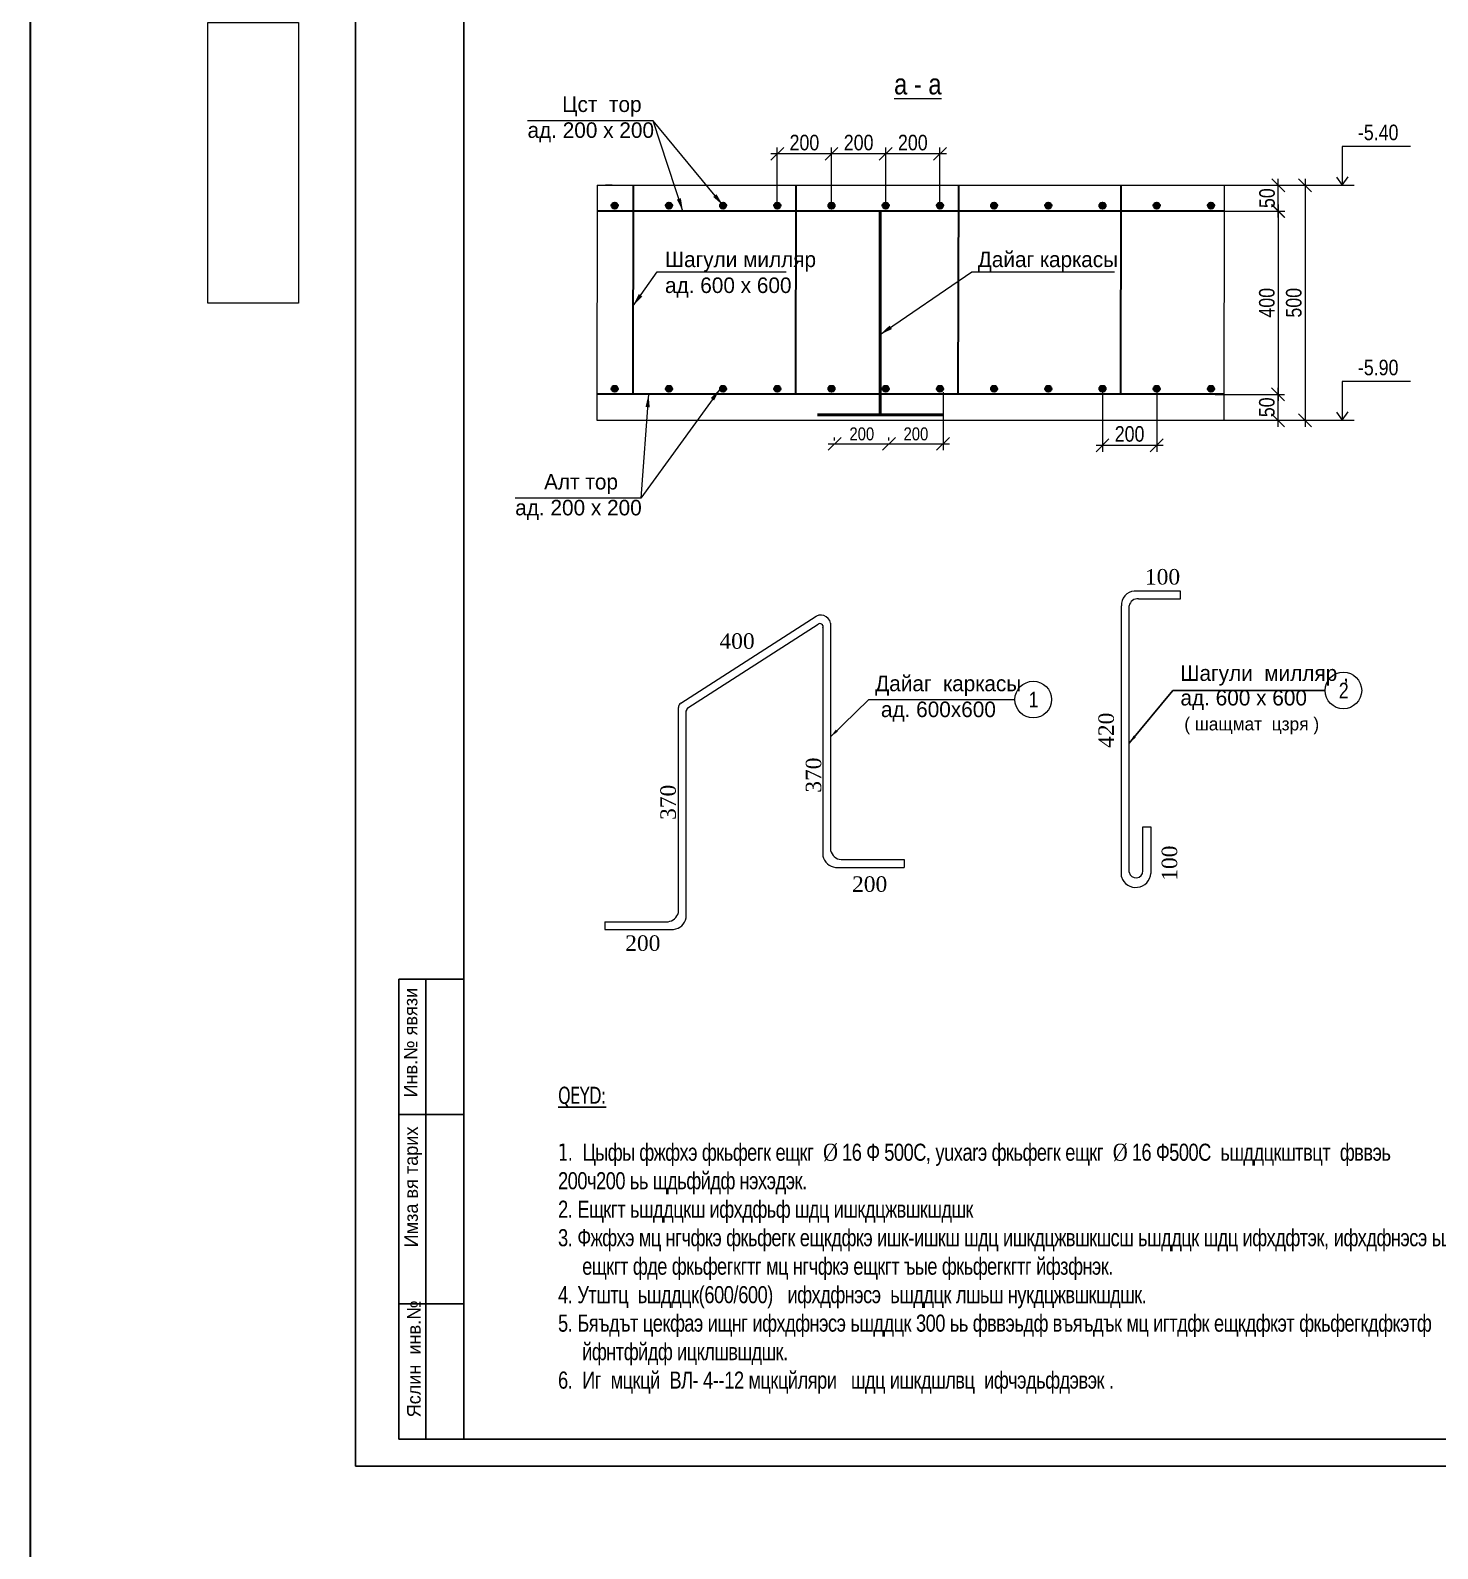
# Model space of a CAD drawing. Header units: millimetres. Extents: x -149347 to 251215, y -2929184 to -2541447.
# Drawn here: x -91598 to -64429, y -2701190 to -2671868 of the extents above; entities that cross this region are included whole.
import ezdxf

# ---------------------------------------------------------------- set-up
doc = ezdxf.new("R2010")
doc.units = ezdxf.units.MM
for name, color, linetype, lineweight in [('Armatur.   0.30', 7, 'Continuous', 30), ('razmer   0.09', 140, 'Continuous', 9), ('Text blocks_Pen_No__1', 7, 'Continuous', 50), ('xamit 0.18', 7, 'Continuous', 15), ('ğàçìåğ', 141, 'Continuous', 9), ('ИЧ  РАЗМЕР  0.09', 143, 'Continuous', 9), ('размер  0.09', 141, 'Continuous', 9)]:
    doc.layers.add(name, color=color, linetype=linetype, lineweight=lineweight)
for name, color, linetype in [('divarlar', 7, 'Continuous'), ('Platek FASAD STRIX', 7, 'Continuous'), ('Text', 7, 'Continuous'), ('ШТРИХ', 7, 'Continuous')]:
    doc.layers.add(name, color=color, linetype=linetype)
doc.styles.add('375', font='times.ttf', dxfattribs={"width": 0.8, "height": 375})
doc.styles.add('A3_Times_AzLat', font='A3TI(LA).TTF')
doc.styles.add('CP_ATTR', font='A3TI(LA).TTF')
doc.styles.get("Standard").update_dxf_attribs({"font": 'times.ttf'})
doc.styles.add('style1', font='A3TI(LA).TTF', dxfattribs={"height": 400})
doc.styles.add('style6', font='ARIALN.TTF', dxfattribs={"height": 300})
doc.dimstyles.new('1       2.5', dxfattribs={"dimscale": 24, "dimtxt": 2.5, "dimasz": 7, "dimexe": 1, "dimexo": 1, "dimtad": 1, "dimdec": 0, "dimlfac": 0.4, "dimtxsty": 'style6', "dimblk": 'OBLIQUE', "dimcen": 1, "dimdle": 1, "dimadec": 0, "dimazin": 0, "dimtfac": 1, "dimtdec": 0, "dimtmove": 2, "dimatfit": 3, "dimfxl": 1, "dimarcsym": 0})
doc.dimstyles.new('DIM_100', dxfattribs={"dimscale": 100, "dimtxt": 250, "dimasz": 2.5, "dimexe": 1.25, "dimexo": 0.625, "dimtad": 1, "dimdec": 0, "dimtxsty": 'style1', "dimblk": 'OBLIQUE', "dimcen": 2.5, "dimdle": 1.25, "dimclrd": 251, "dimclre": 251, "dimaunit": 1, "dimadec": 3, "dimazin": 0, "dimtfac": 1, "dimtdec": 0, "dimtmove": 1, "dimatfit": 3, "dimfxl": 1.25, "dimlwd": 5, "dimlwe": 5, "dimarcsym": 0})

# ---------------------------------------------------------------- blocks, each defined once
blk = doc.blocks.new('mekteb')
at = {"color": 0, "lineweight": 25}
for p, q in [((99643, -1849866), (99643, -1821466)), ((139843, -1849866), (99643, -1849866))]:
    blk.add_line(p, q, dxfattribs=at)
at = {"color": 0, "lineweight": 25, "ltscale": 15}
for q in [(101643, -1821966), (139343, -1849366)]:
    blk.add_line((101643, -1849366), q, dxfattribs=at)
at = {"lineweight": 25, "ltscale": 0.25}
for p, q in [((100443, -1849366), (100443, -1840866)), ((100943, -1849367), (100943, -1840866))]:
    blk.add_line(p, q, dxfattribs=at)
at = {"lineweight": 25}
for p, q in [((101643, -1840866), (100443, -1840866)), ((101645, -1843366), (100445, -1843366)), ((101645, -1846866), (100445, -1846866)), ((101643, -1849366), (100443, -1849366))]:
    blk.add_line(p, q, dxfattribs=at)
at = {"lineweight": 25, "char_height": 250.01, "width": 5960.07, "attachment_point": 1, "rotation": 90, "style": 'CP_ATTR'}
for s, insert in [('\\pt3143;Инв.№ явязи', (100535, -1843053)), ('\\pt3143;Имза вя тарих', (100544, -1845823)), ('\\pt3143;Яслин  инв.№', (100595, -1848965))]:
    blk.add_mtext(s, dxfattribs=dict(at, insert=insert))
blk = doc.blocks.new('_Oblique')
at = {"color": 0, "linetype": 'ByBlock', "lineweight": -2}
blk.add_line((-0.5, -0.5), (0.5, 0.5), dxfattribs=at)
blk = doc.blocks.new('*D1226')
at = {"color": 251, "lineweight": 5, "ltscale": 50, "transparency": 16777216}
for p, q in [((-77177, -2675250), (-77177, -2674128)), ((-76131, -2675250), (-76131, -2674128))]:
    blk.add_line(p, q, dxfattribs=at)
at = {"color": 251, "linetype": 'ByBlock', "lineweight": 5, "ltscale": 50, "transparency": 16777216}
blk.add_line((-76006, -2674253), (-77302, -2674253), dxfattribs=at)
at = {"layer": 'Defpoints', "color": 0, "lineweight": 15, "ltscale": 50, "transparency": 16777216}
for p in [(-77177, -2674253), (-77177, -2675312), (-76131, -2675312)]:
    blk.add_point(p, dxfattribs=at)
at = {"color": 251, "lineweight": 5, "ltscale": 50, "transparency": 16777216, "xscale": 250, "yscale": 250, "zscale": 250, "rotation": 180}
blk.add_blockref('_Oblique', (-77177, -2674253), dxfattribs=at)
at = {"color": 251, "lineweight": 5, "ltscale": 50, "transparency": 16777216, "xscale": 250, "yscale": 250, "zscale": 250}
blk.add_blockref('_Oblique', (-76131, -2674253), dxfattribs=at)
at = {"color": 0, "lineweight": 15, "ltscale": 50, "transparency": 16777216, "insert": (-76654, -2674037), "char_height": 300, "attachment_point": 5, "style": 'style6'}
blk.add_mtext('{\\fArial Narrow|b0|i0|c238|p34;200}', dxfattribs=at)
blk = doc.blocks.new('*D1218')
at = {"color": 251, "lineweight": 5, "ltscale": 50, "transparency": 16777216}
for p, q in [((-76131, -2675250), (-76131, -2674128)), ((-75084, -2675250), (-75084, -2674128))]:
    blk.add_line(p, q, dxfattribs=at)
at = {"color": 251, "linetype": 'ByBlock', "lineweight": 5, "ltscale": 50, "transparency": 16777216}
blk.add_line((-74959, -2674253), (-76256, -2674253), dxfattribs=at)
at = {"layer": 'Defpoints', "color": 0, "lineweight": 15, "ltscale": 50, "transparency": 16777216}
for p in [(-76131, -2674253), (-76131, -2675312), (-75084, -2675312)]:
    blk.add_point(p, dxfattribs=at)
at = {"color": 251, "lineweight": 5, "ltscale": 50, "transparency": 16777216, "xscale": 250, "yscale": 250, "zscale": 250, "rotation": 180}
blk.add_blockref('_Oblique', (-76131, -2674253), dxfattribs=at)
at = {"color": 251, "lineweight": 5, "ltscale": 50, "transparency": 16777216, "xscale": 250, "yscale": 250, "zscale": 250}
blk.add_blockref('_Oblique', (-75084, -2674253), dxfattribs=at)
at = {"color": 0, "lineweight": 15, "ltscale": 50, "transparency": 16777216, "insert": (-75607, -2674037), "char_height": 300, "attachment_point": 5, "style": 'style6'}
blk.add_mtext('{\\fArial Narrow|b0|i0|c238|p34;200}', dxfattribs=at)
blk = doc.blocks.new('*D1219')
at = {"color": 251, "lineweight": 5, "ltscale": 50, "transparency": 16777216}
for p, q in [((-75084, -2675250), (-75084, -2674128)), ((-74038, -2675260), (-74038, -2674128))]:
    blk.add_line(p, q, dxfattribs=at)
at = {"color": 251, "linetype": 'ByBlock', "lineweight": 5, "ltscale": 50, "transparency": 16777216}
blk.add_line((-73913, -2674253), (-75209, -2674253), dxfattribs=at)
at = {"layer": 'Defpoints', "color": 0, "lineweight": 15, "ltscale": 50, "transparency": 16777216}
for p in [(-75084, -2674253), (-75084, -2675312), (-74038, -2675322)]:
    blk.add_point(p, dxfattribs=at)
at = {"color": 251, "lineweight": 5, "ltscale": 50, "transparency": 16777216, "xscale": 250, "yscale": 250, "zscale": 250, "rotation": 180}
blk.add_blockref('_Oblique', (-75084, -2674253), dxfattribs=at)
at = {"color": 251, "lineweight": 5, "ltscale": 50, "transparency": 16777216, "xscale": 250, "yscale": 250, "zscale": 250}
blk.add_blockref('_Oblique', (-74038, -2674253), dxfattribs=at)
at = {"color": 0, "lineweight": 15, "ltscale": 50, "transparency": 16777216, "insert": (-74561, -2674037), "char_height": 300, "attachment_point": 5, "style": 'style6'}
blk.add_mtext('{\\fArial Narrow|b0|i0|c238|p34;200}', dxfattribs=at)
blk = doc.blocks.new('*D1220')
at = {"color": 251, "lineweight": 5, "ltscale": 50, "transparency": 16777216}
for p, q in [((-68364, -2674859), (-66864, -2674859)), ((-68369, -2679398), (-66864, -2679398))]:
    blk.add_line(p, q, dxfattribs=at)
at = {"color": 251, "linetype": 'ByBlock', "lineweight": 5, "ltscale": 50, "transparency": 16777216}
blk.add_line((-66989, -2674734), (-66989, -2679523), dxfattribs=at)
at = {"layer": 'Defpoints', "color": 0, "lineweight": 15, "ltscale": 50, "transparency": 16777216}
for p in [(-68426, -2674859), (-68431, -2679398), (-66989, -2679398)]:
    blk.add_point(p, dxfattribs=at)
at = {"color": 251, "lineweight": 5, "ltscale": 50, "transparency": 16777216, "xscale": 250, "yscale": 250, "zscale": 250}
for p, rotation in [((-66989, -2674859), 90), ((-66989, -2679398), 270)]:
    blk.add_blockref('_Oblique', p, dxfattribs=dict(at, rotation=rotation))
at = {"color": 0, "lineweight": 15, "ltscale": 50, "transparency": 16777216, "insert": (-67205, -2677129), "char_height": 300, "attachment_point": 5, "rotation": 90, "style": 'style6'}
blk.add_mtext('500', dxfattribs=at)
blk = doc.blocks.new('*D1221')
at = {"color": 251, "lineweight": 5, "ltscale": 50, "transparency": 16777216}
for p, q in [((-68721, -2674859), (-67380, -2674859)), ((-68721, -2675359), (-67380, -2675359))]:
    blk.add_line(p, q, dxfattribs=at)
at = {"color": 251, "linetype": 'ByBlock', "lineweight": 5, "ltscale": 50, "transparency": 16777216}
blk.add_line((-67505, -2675484), (-67505, -2674734), dxfattribs=at)
at = {"layer": 'Defpoints', "color": 0, "lineweight": 15, "ltscale": 50, "transparency": 16777216}
for p in [(-68784, -2674859), (-67505, -2674859), (-68784, -2675359)]:
    blk.add_point(p, dxfattribs=at)
at = {"color": 251, "lineweight": 5, "ltscale": 50, "transparency": 16777216, "xscale": 250, "yscale": 250, "zscale": 250}
for p, rotation in [((-67505, -2674859), 90), ((-67505, -2675359), 270)]:
    blk.add_blockref('_Oblique', p, dxfattribs=dict(at, rotation=rotation))
at = {"color": 0, "lineweight": 15, "ltscale": 50, "transparency": 16777216, "insert": (-67721, -2675109), "char_height": 300, "attachment_point": 5, "rotation": 90, "style": 'style6'}
blk.add_mtext('{\\fArial Narrow|b0|i0|c238|p34;50}', dxfattribs=at)
blk = doc.blocks.new('*D1222')
at = {"color": 251, "linetype": 'ByBlock', "lineweight": 5, "ltscale": 50, "transparency": 16777216}
blk.add_line((-67509, -2679523), (-67509, -2678773), dxfattribs=at)
at = {"color": 251, "lineweight": 5, "ltscale": 50, "transparency": 16777216}
for p, q in [((-68726, -2678898), (-67384, -2678898)), ((-68726, -2679398), (-67384, -2679398))]:
    blk.add_line(p, q, dxfattribs=at)
at = {"layer": 'Defpoints', "color": 0, "lineweight": 15, "ltscale": 50, "transparency": 16777216}
for p in [(-68788, -2678898), (-67509, -2678898), (-68788, -2679398)]:
    blk.add_point(p, dxfattribs=at)
at = {"color": 251, "lineweight": 5, "ltscale": 50, "transparency": 16777216, "xscale": 250, "yscale": 250, "zscale": 250}
for p, rotation in [((-67509, -2678898), 90), ((-67509, -2679398), 270)]:
    blk.add_blockref('_Oblique', p, dxfattribs=dict(at, rotation=rotation))
at = {"color": 0, "lineweight": 15, "ltscale": 50, "transparency": 16777216, "insert": (-67725, -2679148), "char_height": 300, "attachment_point": 5, "rotation": 90, "style": 'style6'}
blk.add_mtext('{\\fArial Narrow|b0|i0|c238|p34;50}', dxfattribs=at)
blk = doc.blocks.new('*D1223')
at = {"color": 251, "linetype": 'ByBlock', "lineweight": 5, "ltscale": 50, "transparency": 16777216}
blk.add_line((-76195, -2679853), (-74898, -2679853), dxfattribs=at)
at = {"color": 251, "lineweight": 5, "ltscale": 50, "transparency": 16777216}
for p, q in [((-76070, -2679791), (-76070, -2679728)), ((-75023, -2679791), (-75023, -2679728))]:
    blk.add_line(p, q, dxfattribs=at)
at = {"layer": 'Defpoints', "color": 0, "lineweight": 15, "ltscale": 50, "transparency": 16777216}
for p in [(-76070, -2679853), (-75023, -2679853), (-75023, -2679853)]:
    blk.add_point(p, dxfattribs=at)
at = {"color": 251, "lineweight": 5, "ltscale": 50, "transparency": 16777216, "xscale": 250, "yscale": 250, "zscale": 250, "rotation": 180}
blk.add_blockref('_Oblique', (-76070, -2679853), dxfattribs=at)
at = {"color": 251, "lineweight": 5, "ltscale": 50, "transparency": 16777216, "xscale": 250, "yscale": 250, "zscale": 250}
blk.add_blockref('_Oblique', (-75023, -2679853), dxfattribs=at)
at = {"color": 0, "lineweight": 15, "ltscale": 50, "transparency": 16777216, "insert": (-75546, -2679663), "char_height": 300, "attachment_point": 5, "style": 'style6'}
blk.add_mtext('{\\H0.83333x;200}', dxfattribs=at)
blk = doc.blocks.new('*D1224')
at = {"color": 251, "lineweight": 5, "ltscale": 50, "transparency": 16777216}
for p, q in [((-73978, -2678853), (-73978, -2679978)), ((-75023, -2679791), (-75023, -2679728))]:
    blk.add_line(p, q, dxfattribs=at)
at = {"color": 251, "linetype": 'ByBlock', "lineweight": 5, "ltscale": 50, "transparency": 16777216}
blk.add_line((-75148, -2679853), (-73853, -2679853), dxfattribs=at)
at = {"layer": 'Defpoints', "color": 0, "lineweight": 15, "ltscale": 50, "transparency": 16777216}
for p in [(-73978, -2678790), (-75023, -2679853), (-73978, -2679853)]:
    blk.add_point(p, dxfattribs=at)
at = {"color": 251, "lineweight": 5, "ltscale": 50, "transparency": 16777216, "xscale": 250, "yscale": 250, "zscale": 250, "rotation": 180}
blk.add_blockref('_Oblique', (-75023, -2679853), dxfattribs=at)
at = {"color": 251, "lineweight": 5, "ltscale": 50, "transparency": 16777216, "xscale": 250, "yscale": 250, "zscale": 250}
blk.add_blockref('_Oblique', (-73978, -2679853), dxfattribs=at)
at = {"color": 0, "lineweight": 15, "ltscale": 50, "transparency": 16777216, "insert": (-74501, -2679663), "char_height": 300, "attachment_point": 5, "style": 'style6'}
blk.add_mtext('{\\H0.83333x;200}', dxfattribs=at)
blk = doc.blocks.new('*D1225')
at = {"color": 251, "lineweight": 5, "ltscale": 50, "transparency": 16777216}
for p, q in [((-70899, -2678853), (-70899, -2680005)), ((-69852, -2678853), (-69852, -2680005))]:
    blk.add_line(p, q, dxfattribs=at)
at = {"color": 251, "linetype": 'ByBlock', "lineweight": 5, "ltscale": 50, "transparency": 16777216}
blk.add_line((-71024, -2679880), (-69727, -2679880), dxfattribs=at)
at = {"layer": 'Defpoints', "color": 0, "lineweight": 15, "ltscale": 50, "transparency": 16777216}
for p in [(-70899, -2678790), (-69852, -2678790), (-69852, -2679880)]:
    blk.add_point(p, dxfattribs=at)
at = {"color": 251, "lineweight": 5, "ltscale": 50, "transparency": 16777216, "xscale": 250, "yscale": 250, "zscale": 250, "rotation": 180}
blk.add_blockref('_Oblique', (-70899, -2679880), dxfattribs=at)
at = {"color": 251, "lineweight": 5, "ltscale": 50, "transparency": 16777216, "xscale": 250, "yscale": 250, "zscale": 250}
blk.add_blockref('_Oblique', (-69852, -2679880), dxfattribs=at)
at = {"color": 0, "lineweight": 15, "ltscale": 50, "transparency": 16777216, "insert": (-70376, -2679664), "char_height": 300, "attachment_point": 5, "style": 'style6'}
blk.add_mtext('200', dxfattribs=at)
blk = doc.blocks.new('*D1217')
at = {"color": 251, "linetype": 'ByBlock', "lineweight": 5, "ltscale": 50, "transparency": 16777216}
blk.add_line((-67509, -2675234), (-67509, -2679023), dxfattribs=at)
at = {"color": 251, "lineweight": 5, "ltscale": 50, "transparency": 16777216}
for p, q in [((-67614, -2675359), (-67384, -2675359)), ((-67614, -2678898), (-67384, -2678898))]:
    blk.add_line(p, q, dxfattribs=at)
at = {"layer": 'Defpoints', "color": 0, "lineweight": 15, "ltscale": 50, "transparency": 16777216}
for p in [(-67677, -2675359), (-67677, -2678898), (-67509, -2678898)]:
    blk.add_point(p, dxfattribs=at)
at = {"color": 251, "lineweight": 5, "ltscale": 50, "transparency": 16777216, "xscale": 250, "yscale": 250, "zscale": 250}
for p, rotation in [((-67509, -2675359), 90), ((-67509, -2678898), 270)]:
    blk.add_blockref('_Oblique', p, dxfattribs=dict(at, rotation=rotation))
at = {"color": 0, "lineweight": 15, "ltscale": 50, "transparency": 16777216, "insert": (-67725, -2677129), "char_height": 300, "attachment_point": 5, "rotation": 90, "style": 'style6'}
blk.add_mtext('400', dxfattribs=at)

msp = doc.modelspace()

# ---------------------------------------------------------------- hatches: boundary and pattern name
at = {"lineweight": 13}
for points in [[(-80255.93442, -2675252.1188, 1), (-80375.93442, -2675252.1188, 1)], [(-79209.58224, -2675252.1188, 1), (-79329.58224, -2675252.1188, 1)], [(-78163.23007, -2675252.1188, 1), (-78283.23007, -2675252.1188, 1)], [(-77116.8779, -2675252.1188, 1), (-77236.8779, -2675252.1188, 1)], [(-76070.52572, -2675252.1188, 1), (-76190.52572, -2675252.1188, 1)], [(-75024.17355, -2675252.1188, 1), (-75144.17355, -2675252.1188, 1)], [(-73977.82137, -2675252.1188, 1), (-74097.82137, -2675252.1188, 1)], [(-72931.4692, -2675252.1188, 1), (-73051.4692, -2675252.1188, 1)], [(-71885.11703, -2675252.1188, 1), (-72005.11703, -2675252.1188, 1)], [(-70838.76485, -2675252.1188, 1), (-70958.76485, -2675252.1188, 1)], [(-69792.41268, -2675252.1188, 1), (-69912.41268, -2675252.1188, 1)], [(-68746.06051, -2675252.1188, 1), (-68866.06051, -2675252.1188, 1)], [(-80255.93442, -2678790.25347, 1), (-80375.93442, -2678790.25347, 1)], [(-79209.58224, -2678790.25347, 1), (-79329.58224, -2678790.25347, 1)], [(-78163.23007, -2678790.25347, 1), (-78283.23007, -2678790.25347, 1)], [(-77116.8779, -2678790.25347, 1), (-77236.8779, -2678790.25347, 1)], [(-76070.52572, -2678790.25347, 1), (-76190.52572, -2678790.25347, 1)], [(-75024.17355, -2678790.25347, 1), (-75144.17355, -2678790.25347, 1)], [(-73977.82137, -2678790.25347, 1), (-74097.82137, -2678790.25347, 1)], [(-72931.4692, -2678790.25347, 1), (-73051.4692, -2678790.25347, 1)], [(-71885.11703, -2678790.25347, 1), (-72005.11703, -2678790.25347, 1)], [(-70838.76485, -2678790.25347, 1), (-70958.76485, -2678790.25347, 1)], [(-69792.41268, -2678790.25347, 1), (-69912.41268, -2678790.25347, 1)], [(-68746.06051, -2678790.25347, 1), (-68866.06051, -2678790.25347, 1)]]:
    msp.add_hatch(color=4, dxfattribs=at).paths.add_polyline_path(points)

# ---------------------------------------------------------------- linework, layer by layer
at = {"color": 3, "lineweight": 30, "ltscale": 15}
msp.add_lwpolyline([(-91597.80098, -2541447.34864), (251214.7936, -2541447.34864), (251214.7936, -2929183.96085), (-91597.80098, -2929183.96085)], close=True, dxfattribs=at)
at = {"color": 1, "lineweight": 15, "ltscale": 15}
msp.add_lwpolyline([(-88168.85446, -2671718.657), (-86422.26468, -2671718.657), (-86422.26468, -2677136.66738), (-88168.85446, -2677136.66738)], close=True, dxfattribs=at)
at = {"color": 231, "lineweight": 15, "ltscale": 50}
for centre in [(-66248.70931, -2684616.98973), (-72236.40512, -2684792.15049)]:
    msp.add_circle(centre, 353.45541, dxfattribs=at)
at = {"layer": 'Armatur.   0.30', "linetype": 'ByBlock', "lineweight": 0}
for p, q in [((-80654.55186, -2674858.71977), (-80659.45404, -2679398.44014)), ((-68551.37592, -2674858.71977), (-68556.2781, -2679398.44014))]:
    msp.add_line(p, q, dxfattribs=at)
at = {"layer": 'Armatur.   0.30', "linetype": 'ByBlock', "lineweight": 30}
for p, q in [((-79959.57002, -2674858.71977), (-79967.16645, -2678896.85443)), ((-76820.5135, -2674858.71977), (-76828.10992, -2678896.85443)), ((-73681.45698, -2674858.71977), (-73689.0534, -2678896.85443)), ((-70542.40046, -2674858.71977), (-70549.99688, -2678896.85443))]:
    msp.add_line(p, q, dxfattribs=at)
at = {"layer": 'Armatur.   0.30', "linetype": 'ByBlock', "lineweight": 50}
for p, q in [((-75193.96048, -2675358.71977), (-75193.96048, -2679294.21125)), ((-76403.96048, -2679294.21125), (-73983.96048, -2679294.21125))]:
    msp.add_line(p, q, dxfattribs=at)
at = {"layer": 'Platek FASAD STRIX', "color": 0, "lineweight": 20}
for points in [[(-64950.88415, -2674109.75436), (-66273.62055, -2674109.75436), (-66273.62055, -2674855.52818)], [(-66380.34056, -2674702.14539), (-66273.62055, -2674855.52818), (-66156.51077, -2674695.5394)], [(-64950.88415, -2678649.47474), (-66273.62055, -2678649.47474), (-66273.62055, -2679395.24856)], [(-66380.34056, -2679241.86577), (-66273.62055, -2679395.24856), (-66156.51077, -2679235.25977)]]:
    msp.add_lwpolyline(points, dxfattribs=at)
at = {"layer": 'razmer   0.09'}
for p, q in [((-69395.41305, -2682699.14086), (-70286.23227, -2682699.14086)), ((-70202.25059, -2682849.14086), (-69395.41305, -2682849.14086)), ((-69395.41305, -2682849.14086), (-69395.41305, -2682699.14086)), ((-79041.45273, -2684860.0077), (-76427.71015, -2683181.10736)), ((-70532.89941, -2688218.17692), (-70532.89941, -2682981.81735)), ((-70382.89941, -2688128.44152), (-70382.89941, -2682981.81735)), ((-78904.26903, -2684950.16868), (-76390.75076, -2683335.64599)), ((-76297.40801, -2683364.2279), (-76297.40801, -2687814.14549)), ((-76147.40801, -2683314.14549), (-76147.40801, -2687704.14549)), ((-79087.40801, -2688906.28472), (-79087.40801, -2684944.14549)), ((-78937.40801, -2689006.28472), (-78937.40801, -2685004.14549)), ((-70117.54642, -2687252.27363), (-69967.54642, -2687252.27363)), ((-70117.54642, -2688100.37194), (-70117.54642, -2687252.27363)), ((-69967.54642, -2687252.27363), (-69967.54642, -2688148.53347)), ((-75947.40801, -2687884.14549), (-74727.40801, -2687884.14549)), ((-74727.40801, -2687884.14549), (-74727.40801, -2688034.14549)), ((-76052.86169, -2688033.84718), (-74727.40801, -2688034.14549)), ((-80506.41245, -2689081.91835), (-79286.41245, -2689081.91835)), ((-80506.41245, -2689081.91835), (-80506.41245, -2689231.91835)), ((-80506.41245, -2689231.91835), (-79186.41245, -2689231.91835))]:
    msp.add_line(p, q, dxfattribs=at)
for centre, radius, start, end in [((-70269.03365, -2682963.1093), 264.52813, 93.72778388, 184.05547816), ((-70226.23675, -2683005.80352), 158.48825, 81.295208531, 171.295208504), ((-76340.53512, -2683359.24327), 198.32269, 13.143808585, 129.352258803), ((-76357.59057, -2683389.1867), 62.97405, 347.236630054, 122.188829167), ((-78987.40801, -2684944.14549), 100, 122.714083925, 180), ((-78795.20908, -2685052.02507), 148.07293, 133.395572714, 166.01150831), ((-76021.15283, -2687752.60148), 283.02755, 192.559234768, 263.567388469), ((-75922.2764, -2687655.11036), 230.40983, 192.287487651, 263.738087355), ((-70256.80637, -2688129.91193), 289.85872, 197.728710896, 356.316581443), ((-70251.50202, -2688102.31487), 133.96968, 191.245838051, 0.830976835), ((-79311.54406, -2688852.88322), 230.40983, 276.261912632, 346.59884694), ((-79210.33577, -2688955.58128), 277.59755, 276.074751114, 349.475794778)]:
    msp.add_arc(centre, radius, start, end, dxfattribs=at)
at = {"layer": 'xamit 0.18', "linetype": 'ByBlock', "lineweight": 30}
for centre in [(-80315.93442, -2675252.1188), (-79269.58224, -2675252.1188), (-78223.23007, -2675252.1188), (-77176.8779, -2675252.1188), (-76130.52572, -2675252.1188), (-75084.17355, -2675252.1188), (-74037.82137, -2675252.1188), (-72991.4692, -2675252.1188), (-71945.11703, -2675252.1188), (-70898.76485, -2675252.1188), (-69852.41268, -2675252.1188), (-68806.06051, -2675252.1188), (-80315.93442, -2678790.25347), (-79269.58224, -2678790.25347), (-78223.23007, -2678790.25347), (-77176.8779, -2678790.25347), (-76130.52572, -2678790.25347), (-75084.17355, -2678790.25347), (-74037.82137, -2678790.25347), (-72991.4692, -2678790.25347), (-71945.11703, -2678790.25347), (-70898.76485, -2678790.25347), (-69852.41268, -2678790.25347), (-68806.06051, -2678790.25347)]:
    msp.add_circle(centre, 60, dxfattribs=at)
at = {"layer": 'ШТРИХ', "linetype": 'ByBlock', "lineweight": 0}
for p, q in [((-80654.55186, -2674858.71977), (-68551.37592, -2674858.71977)), ((-80368.5136, -2674858.71977), (-80493.5136, -2674858.71977)), ((-66988.91618, -2674858.71977), (-66040.54425, -2674858.71977)), ((-80659.45404, -2679398.44014), (-68556.2781, -2679398.44014)), ((-66988.91618, -2679398.44014), (-66040.54425, -2679398.44014))]:
    msp.add_line(p, q, dxfattribs=at)
at = {"layer": 'ШТРИХ', "color": 4, "linetype": 'ByBlock', "lineweight": 30}
for p, q in [((-68551.68127, -2675358.71977), (-80654.85721, -2675358.71977)), ((-68555.97178, -2678896.85443), (-80654.85721, -2678896.85443))]:
    msp.add_line(p, q, dxfattribs=at)

# ---------------------------------------------------------------- block references
at = {"lineweight": 15, "xscale": 1.044984502239007, "yscale": 1.044984502239007, "zscale": 1.044984502239007}
msp.add_blockref('mekteb', (-189445.16833, -766515.16798), dxfattribs=at)

# ---------------------------------------------------------------- texts
at = {"color": 251, "lineweight": 15, "ltscale": 80, "insert": (-74464.53829, -2672908.22388), "char_height": 400, "attachment_point": 5, "style": 'style6'}
msp.add_mtext('{\\fArial Narrow|b0|i0|c238|p34;\\L\\C256;a - a}', dxfattribs=at)
at = {"color": 231, "lineweight": 15, "ltscale": 50, "char_height": 300, "attachment_point": 1, "style": 'style6'}
for s, insert in [('{\\fArial Narrow|b0|i0|c238|p34;1}', (-72324.6103, -2684642.61251)), ('{\\fArial Narrow|b0|i0|c238|p34;2}', (-66336.91448, -2684467.45175))]:
    msp.add_mtext_dynamic_manual_height_columns(s, width=157.5516269, gutter_width=12.5, heights=[0], dxfattribs=dict(at, insert=insert))
at = {"layer": 'divarlar', "color": 1, "lineweight": 9, "char_height": 300, "attachment_point": 3, "style": 'style6'}
for s, insert in [('\\pxqc;{\\fArial Narrow|b0|i0|c238|p34;\\C0;-5.40}', (-64625.31158, -2673689.4665)), ('\\pxqc;{\\fArial Narrow|b0|i0|c238|p34;\\C0;-5.90}', (-64625.31158, -2678229.18688))]:
    msp.add_mtext_dynamic_manual_height_columns(s, width=1902.7166122, gutter_width=15, heights=[0], dxfattribs=dict(at, insert=insert))
at = {"layer": 'razmer   0.09'}
for s, p in [('420', (-70678.57305, -2685725.17198)), ('100', (-69456.68037, -2688291.66548))]:
    msp.add_text(s, height=300, rotation=90, dxfattribs=at).set_placement(p)
at = {"layer": 'razmer   0.09', "insert": (-70079.53843, -2682271.64045), "char_height": 300, "attachment_point": 1}
msp.add_mtext('100', dxfattribs=at)
at = {"layer": 'razmer   0.09', "char_height": 300, "attachment_point": 1}
for s, insert in [('{\\C256;400}', (-78294.17958, -2683512.38955)), ('{\\C256;200}', (-75734.05114, -2688205.97728)), ('{\\C256;200}', (-80114.05114, -2689345.97728))]:
    msp.add_mtext_dynamic_manual_height_columns(s, width=1380, gutter_width=3000, heights=[0], dxfattribs=dict(at, insert=insert))
at = {"layer": 'razmer   0.09', "char_height": 300, "attachment_point": 1, "rotation": 90}
for insert in [(-76628.50096, -2686591.65884), (-79435.84752, -2687116.83388)]:
    msp.add_mtext('{\\fTimes New Roman|b0|i0|c238|p18;370}', dxfattribs=dict(at, insert=insert))
at = {"layer": 'Text', "color": 1, "ltscale": 0.1, "insert": (-81410.75858, -2698200.00559), "char_height": 330, "width": 52702.7143997, "attachment_point": 7, "style": '375'}
msp.add_mtext('\\pxi-0.00214,l0.00214;{\\fTahoma|b0|i0|c0|p34;\\T0.95;\\L\\C256;QEYD:\\P\\pi0,l0;\\P\\pi-0.00214,l0.00214;\\l1. \\fA2 Times AzLat|b0|i0|c204|p18; Цыфы фжфхэ фкьфегк ещкг  \\fTimes New Roman|b0|i0|c204|p18;Ø\\fA2 Times AzLat|b0|i0|c204|p18; \\fA2 Times AzLat|b0|i0|c0|p18;16\\fA2 Times AzLat|b0|i0|c204|p18; Ф \\fA2 Times AzLat|b0|i0|c0|p18;500C\\fA2 Times AzLat|b0|i0|c204|p18;, yuxarэ фкьфегк ещкг  \\fTimes New Roman|b0|i0|c204|p18;Ø\\fA2 Times AzLat|b0|i0|c204|p18; \\fA2 Times AzLat|b0|i0|c0|p18;16\\fA2 Times AzLat|b0|i0|c204|p18; Ф\\fA2 Times AzLat|b0|i0|c0|p18;500C\\fA2 Times AzLat|b0|i0|c204|p18;  ьшддцкштвцт  фввэь  \\P\\fA2 Times AzLat|b0|i0|c0|p18;20\\fA2 Times AzLat|b0|i0|c204|p18;0ч\\fA2 Times AzLat|b0|i0|c0|p18;20\\fA2 Times AzLat|b0|i0|c204|p18;0 ьь щдьфйдф нэхэдэк.\\P\\pi-1.88080E-007;\\fA2 Times AzLat|b0|i0|c0|p18;2\\fA2 Times AzLat|b0|i0|c204|p18;. Ещкгт ьшддцкш ифхдфьф шдц ишкдцжвшкшдшк\\P\\pi-0.00214;\\fA2 Times AzLat|b0|i0|c0|p18;3\\fA2 Times AzLat|b0|i0|c204|p18;. Фжфхэ мц нгчфкэ фкьфегк ещкдфкэ ишк-ишкш шдц ишкдцжвшкшсш ьшддцк шдц ифхдфтэк, ифхдфнэсэ ьшддцк фжфхэ \\fA2 Times AzLat|b0|i0|c0|p18;\\P     \\fA2 Times AzLat|b0|i0|c204|p18;ещкгт фде фкьфегкгтг мц нгчфкэ ещкгт ъые фкьфегкгтг йфзфнэк.\\P\\fA2 Times AzLat|b0|i0|c0|p18;4\\fA2 Times AzLat|b0|i0|c204|p18;. Утштц\\fA2 Times AzLat|b0|i0|c0|p18; \\fA2 Times AzLat|b0|i0|c204|p18; ьшддцк(600/600)\\fA2 Times AzLat|b0|i0|c0|p18;   \\fA2 Times AzLat|b0|i0|c204|p18;ифхдфнэсэ\\fA2 Times AzLat|b0|i0|c0|p18; \\fA2 Times AzLat|b0|i0|c204|p18; ьшддцк лшьш нукдцжвшкшдшк.\\P\\fA2 Times AzLat|b0|i0|c0|p18;5\\fA2 Times AzLat|b0|i0|c204|p18;. Бяъдът цекфаэ ищнг ифхдфнэсэ ьшддцк \\fA2 Times AzLat|b0|i0|c0|p18;3\\fA2 Times AzLat|b0|i0|c204|p18;00 ьь фввэьдф въяъдък мц игтдфк ещкдфкэт фкьфегкдфкэтф \\fA2 Times AzLat|b0|i0|c0|p18;\\P     \\fA2 Times AzLat|b0|i0|c204|p18;йфнтфйдф ицклшвшдшк.\\P\\fA2 Times AzLat|b0|i0|c0|p18;6\\fA2 Times AzLat|b0|i0|c204|p18;.  Иг  мцкцй  ВЛ-\\fA2 Times AzLat|b0|i0|c0|p18; 4--12\\fA2 Times AzLat|b0|i0|c204|p18; мцкцй\\fA3 Arial AzLat|b0|i0|c204|p34;ляри\\fA2 Times AzLat|b0|i0|c204|p18;   шдц ишкдшлвц  ифчэдьфдэвэк . }', dxfattribs=at)
at = {"layer": 'Text blocks_Pen_No__1', "linetype": 'Continuous', "insert": (-69394.0553, -2684993.41969), "char_height": 300, "attachment_point": 7, "line_spacing_factor": 0.9483}
msp.add_mtext('{\\fA3 Times AzLat|b0|i0|c204|p18;Шагули  милляр ,\\Pад. 600 х 600}', dxfattribs=at)
at = {"layer": 'ğàçìåğ', "insert": (-69319.95006, -2685137.92113), "char_height": 250, "width": 2461.8156631, "attachment_point": 1}
msp.add_mtext('{\\fA3 Times AzLat|b0|i0|c204|p18;( шащмат  цзря )}', dxfattribs=at)
at = {"layer": 'размер  0.09', "linetype": 'ByBlock', "lineweight": 0, "char_height": 300, "attachment_point": 1, "style": 'A3_Times_AzLat'}
for s, insert in [('{\\C2;      Цст  тор\\Pад. 200 х 200}', (-82000.05413, -2673144.65175)), ('{\\C2;Шагули милляр\\Pад. 600 х 600}', (-79345.07538, -2676140.70181)), ('{\\C2;Дайаг каркасы\\P }', (-73307.50295, -2676140.70181)), ('{\\C2;     Алт тор\\Pад. 200 х 200}', (-82237.15622, -2680435.07355)), ('{\\C2;Дайаг  каркасы\\P ад. 600x600}', (-75288.36594, -2684331.30831))]:
    msp.add_mtext(s, dxfattribs=dict(at, insert=insert))

# ---------------------------------------------------------------- dimensions: what is measured, and where the dimension line sits
at = {"color": 231, "lineweight": 15, "ltscale": 50}
for base, p1, p2, text, picture, middle in [((-77176.8779, -2674253.11693), (-76130.52572, -2675312.1188), (-77176.8779, -2675312.1188), '{\\fArial Narrow|b0|i0|c238|p34;200}', '*D1226', (-76653.70181, -2674037.44503)), ((-76130.52572, -2674253.11693), (-75084.17355, -2675312.1188), (-76130.52572, -2675312.1188), '{\\fArial Narrow|b0|i0|c238|p34;200}', '*D1218', (-75607.34963, -2674037.44503)), ((-75084.17355, -2674253.11693), (-74037.82137, -2675322.1188), (-75084.17355, -2675312.1188), '{\\fArial Narrow|b0|i0|c238|p34;200}', '*D1219', (-74560.99746, -2674037.44503)), ((-73977.82137, -2679853.47762), (-75023.19769, -2679853.47762), (-73977.82137, -2678790.25347), '{\\H0.83333x;200}', '*D1224', (-74500.50953, -2679663.33488)), ((-69852.41268, -2679879.87788), (-70898.76485, -2678790.25347), (-69852.41268, -2678790.25347), '200', '*D1225', (-70375.58877, -2679664.20599)), ((-75023.19769, -2679853.47762), (-76069.54986, -2679853.47762), (-75023.19769, -2679853.47762), '{\\H0.83333x;200}', '*D1223', (-75546.37378, -2679663.33488))]:
    dim = msp.add_linear_dim(base=base, p1=p1, p2=p2, text=text, dimstyle='DIM_100', override={"dimtxsty": 'style6'}, dxfattribs=at)
    dim.commit()
    dim.dimension.update_dxf_attribs({"geometry": picture, "text_midpoint": middle})
for base, p1, p2, picture, middle in [((-67505.02374, -2674858.71977), (-68783.94654, -2675358.71977), (-68783.64119, -2674858.71977), '*D1221', (-67505.02374, -2675108.71977)), ((-67509.38601, -2678898.44014), (-68788.3088, -2679398.44014), (-68788.00345, -2678898.44014), '*D1222', (-67509.38601, -2679148.44014))]:
    dim = msp.add_linear_dim(base=base, p1=p1, p2=p2, angle=90, text='{\\fArial Narrow|b0|i0|c238|p34;50}', dimstyle='DIM_100', override={"dimtxsty": 'style6'}, dxfattribs=at)
    dim.commit()
    dim.dimension.update_dxf_attribs({"geometry": picture, "text_midpoint": middle, "dimtype": 160})
for base, p1, p2, text, picture, middle in [((-66988.91618, -2679398.44014), (-68426.37592, -2674858.71977), (-68431.2781, -2679398.44014), '500', '*D1220', (-67204.58808, -2677128.57995)), ((-67509.38601, -2678898.44014), (-67676.76872, -2675358.71977), (-67676.76872, -2678898.44014), '400', '*D1217', (-67725.0579, -2677128.57995))]:
    dim = msp.add_linear_dim(base=base, p1=p1, p2=p2, angle=90, text=text, dimstyle='DIM_100', override={"dimtxsty": 'style6'}, dxfattribs=at)
    dim.commit()
    dim.dimension.update_dxf_attribs({"geometry": picture, "text_midpoint": middle})

# ---------------------------------------------------------------- leaders
at = {"layer": 'razmer   0.09'}
for points in [[(-70382.89941, -2685634.48453), (-69541.84159, -2684620.28361), (-66602.16471, -2684616.98973)], [(-76147.40801, -2685509.14549), (-75419.85844, -2684795.32147), (-72589.86052, -2684792.15049)]]:
    msp.add_leader(points, dimstyle='1       2.5', override={"dimgap": 0.625, "dimtad": 0}, dxfattribs=at)
at = {"layer": 'ИЧ  РАЗМЕР  0.09', "linetype": 'ByBlock', "lineweight": 0}
for points in [[(-78223.23007, -2675252.1188), (-79576.85487, -2673613.00651), (-82000.05413, -2673613.00651)], [(-78999.50549, -2675360.30547), (-79576.85487, -2673613.00651), (-79699.50954, -2673613.00651)], [(-79963.19176, -2677187.83155), (-79495.61284, -2676534.38592), (-77008.58797, -2676534.38592)], [(-75193.96048, -2677744.21125), (-73423.44135, -2676534.38592), (-70668.61526, -2676534.38592)], [(-78283.23007, -2678790.25347), (-79813.95696, -2680903.4283), (-82237.15622, -2680903.4283)], [(-79662.66929, -2678896.85443), (-79813.95696, -2680903.4283), (-82237.15622, -2680903.4283)]]:
    msp.add_leader(points, dimstyle='DIM_100', dxfattribs=at)

doc.saveas('drawing.dxf')
